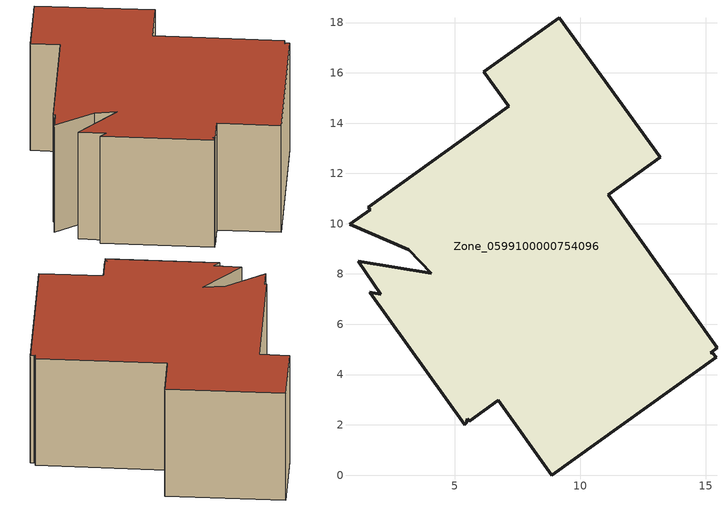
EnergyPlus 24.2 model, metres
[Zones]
Zone_0599100000754096
 floor ground (C_G): 0.82,9.97 1.65,10.56 1.56,10.66 7.15,14.66 6.17,16.04 9.17,18.18 13.18,12.64 11.1,11.15 15.44,5.07 15.18,4.86 15.28,4.85 15.4,4.68 8.86,0 6.74,2.97 5.58,2.14 5.5,2.25 5.47,2.06 5.4,2.01 1.63,7.27 2.07,7.19 1.17,8.5 4.07,8.03 3.18,8.96 z0
 wall outside (C_F): 13.18,12.64 9.17,18.18 6.17,16.04 7.15,14.66 1.56,10.66 1.65,10.56 0.82,9.97 3.18,8.96 4.07,8.03 1.17,8.5 2.07,7.19 1.63,7.27 5.4,2.01 5.47,2.06 5.5,2.25 5.58,2.14 6.74,2.97 8.86,0 15.4,4.68 15.28,4.85 15.18,4.86 15.44,5.07 11.1,11.15 13.18,12.64 z0:7.4
 roof outside (C_R): 1.17,8.5 2.07,7.19 1.63,7.27 5.4,2.01 5.47,2.06 5.5,2.25 5.58,2.14 6.74,2.97 8.86,0 15.4,4.68 15.28,4.85 15.18,4.86 15.44,5.07 11.1,11.15 13.18,12.64 9.17,18.18 6.17,16.04 7.15,14.66 1.56,10.66 1.65,10.56 0.82,9.97 3.18,8.96 4.07,8.03 z7.4
[BUILDING]
Pand.0599100000754096: North Axis=0; Terrain=City; Loads Convergence Tolerance Value=0.04; Temperature Convergence Tolerance Value=0.4; Solar Distribution=FullExterior; Maximum Number of Warmup Days=25; Minimum Number of Warmup Days=1
[Site:Location]
Rotterdam.The.Hague.AP_ZH_NLD Design_Conditions: Latitude=51.96; Longitude=4.45; Time Zone=1; Elevation=-4.5
[SITE:GROUNDTEMPERATURE:BUILDINGSURFACE]
18, 18, 18, 18, 18, 18, 18, 18, 18, 18, 18, 18
[MATERIAL] Thermal Absorptance=0.9; Solar Absorptance=0.7; Visible Absorptance=0.7
Name | Roughness | Thickness | Conductivity | Density | Specific Heat
G.D.2006-2014 | MediumSmooth | 0.15 | 0.06 | 540 | 1210
F.D.2006-2014 | Rough | 0.3 | 0.12 | 1920 | 840
R.D.2006-2014 | MediumRough | 0.2 | 0.08 | 1500 | 1000
[CONSTRUCTION]
C_G: G.D.2006-2014
C_F: F.D.2006-2014
C_R: R.D.2006-2014
[ZONE]
Zone_0599100000754096: Type=1; Multiplier=1; Ceiling Height=Autocalculate; Volume=Autocalculate; Floor Area=autocalculate; Part of Total Floor Area=Yes
[ZONEINFILTRATION:DESIGNFLOWRATE]
Infil_Zone_0599100000754096: Zone or ZoneList or Space or SpaceList=Zone_0599100000754096; Schedule=AlwaysOn; Design Flow Rate Calculation Method=Flow/Area; Flow Rate per Floor Area=0.0021; Constant Term Coefficient=1; Temperature Term Coefficient=0; Velocity Term Coefficient=0; Velocity Squared Term Coefficient=0
[HVACTEMPLATE:ZONE:IDEALLOADSAIRSYSTEM]
Zone_0599100000754096: Maximum Heating Supply Air Temperature=50; Minimum Cooling Supply Air Temperature=13; Maximum Heating Supply Air Humidity Ratio=0.0156; Minimum Cooling Supply Air Humidity Ratio=0.0077; Heating Limit=NoLimit; Cooling Limit=NoLimit; Dehumidification Control Type=ConstantSensibleHeatRatio; Cooling Sensible Heat Ratio=0.7; Dehumidification Setpoint=60; Humidification Control Type=None; Humidification Setpoint=30; Outdoor Air Method=None; Outdoor Air Flow Rate per Person=0.00944; Outdoor Air Flow Rate per Zone Floor Area=0; Outdoor Air Flow Rate per Zone=0; Demand Controlled Ventilation Type=None; Outdoor Air Economizer Type=NoEconomizer; Heat Recovery Type=None; Sensible Heat Recovery Effectiveness=0.7; Latent Heat Recovery Effectiveness=0.65
[ZONECONTROL:THERMOSTAT]
ThermostatControl_Zone_0599100000754096: Zone or ZoneList=Zone_0599100000754096; Control Type Schedule=DualSetpointControlType; Control 1=Thermostat_Zone_0599100000754096; Temperature Difference Between Cutout And Setpoint=0
[THERMOSTATSETPOINT:DUALSETPOINT]
Thermostat_Zone_0599100000754096: Heating Setpoint Temperature Schedule=HeatingSetpoint_Zone_0599100000754096; Cooling Setpoint Temperature Schedule=CoolingSetpoint_Zone_0599100000754096
[SCHEDULE:COMPACT]
HeatingSetpoint_Zone_0599100000754096: Through: 12/31, For: AllDays, Until: 24:00, 21
CoolingSetpoint_Zone_0599100000754096: Through: 12/31, For: AllDays, Until: 24:00, 24
DualSetpointControlType: Through: 12/31, For: AllDays, Until: 24:00, 4
AlwaysOn: Through: 12/31, For: AllDays, Until: 24:00, 1
